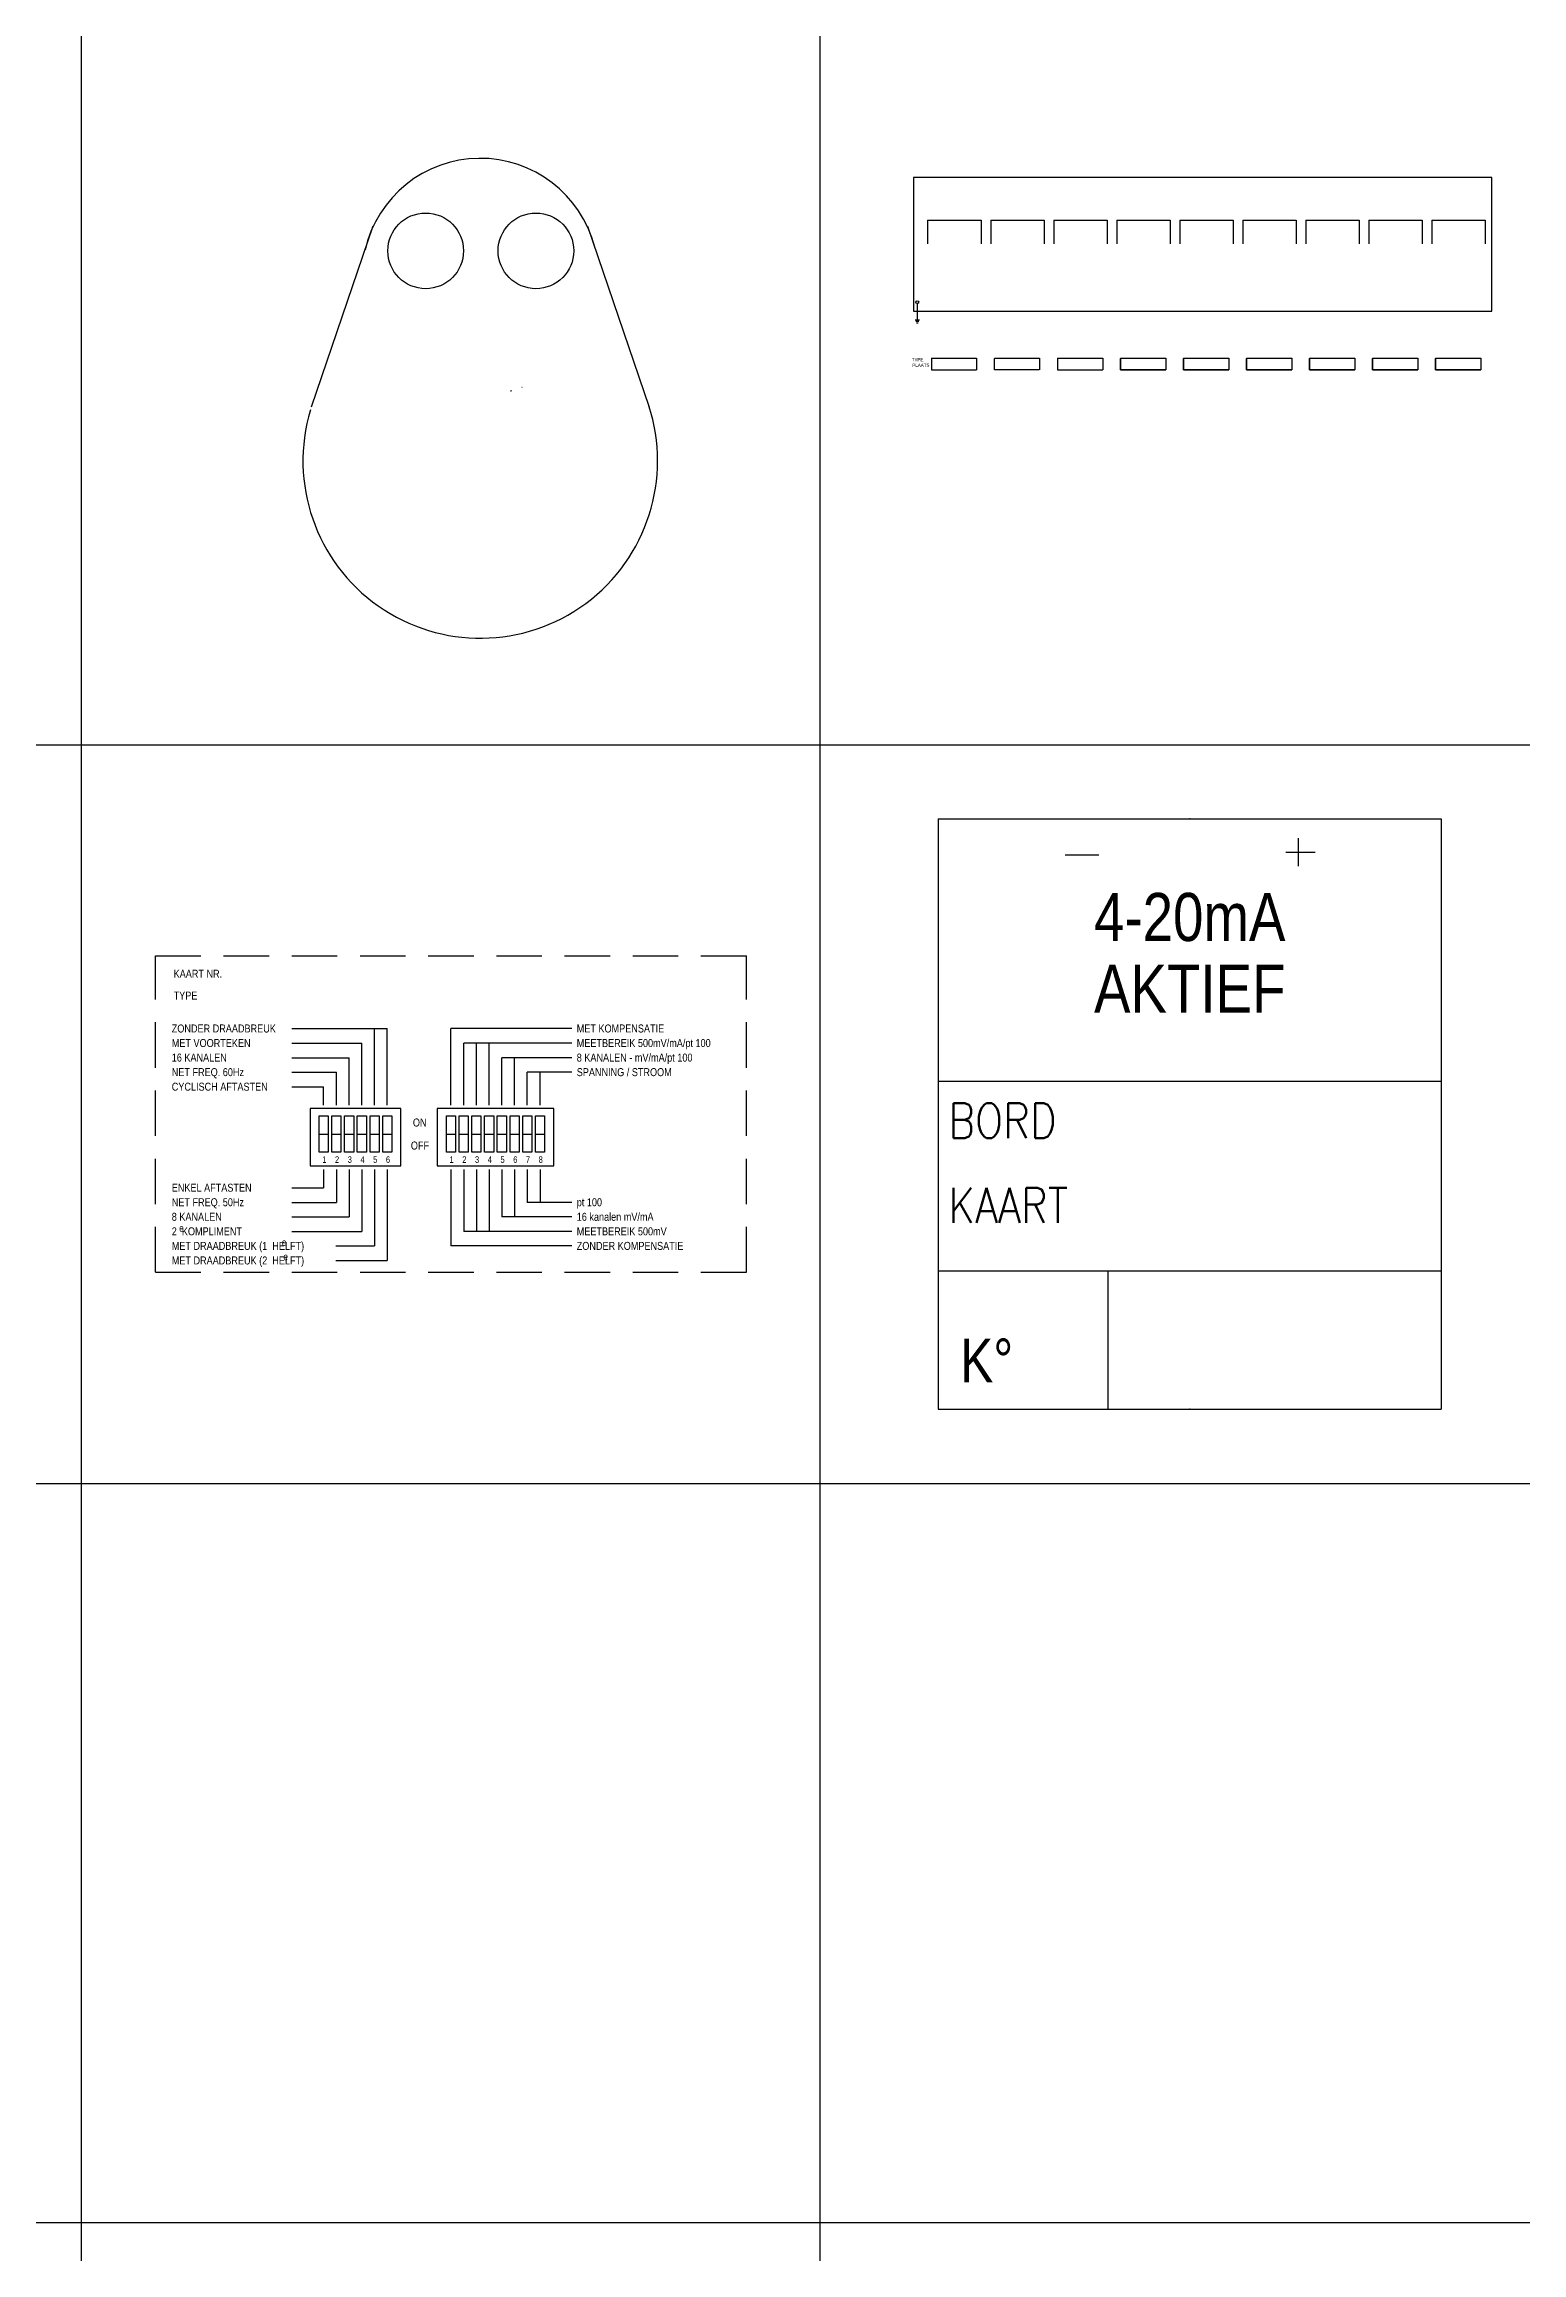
# Model space of a CAD drawing. Extents: x -6 to 410, y -3 to 290.
# Drawn here: x 99.37 to 124.37, y 146.99 to 184.35 of the extents above; entities that cross this region are included whole.
import ezdxf
from ezdxf.enums import TextEntityAlignment as Align

# ---------------------------------------------------------------- set-up
doc = ezdxf.new("R2010")
doc.units = 0
doc.linetypes.add('DASHED', pattern=[18.75, 12.5, -6.25])
doc.layers.get('0').update_dxf_attribs({"linetype": 'CONTINUOUS'})
for name, color, linetype in [('1', 7, 'CONTINUOUS'), ('10', 1, 'DASHED'), ('11', 3, 'DASHED'), ('3', 4, 'CONTINUOUS'), ('30', 8, 'CONTINUOUS'), ('31', 8, 'CONTINUOUS'), ('5', 2, 'CONTINUOUS'), ('9', 8, 'DASHED'), ('C', 7, 'CONTINUOUS'), ('GRID', 9, 'CONTINUOUS'), ('SYMB', 7, 'CONTINUOUS')]:
    doc.layers.add(name, color=color, linetype=linetype)
doc.styles.add('ROMANS', font='ROMANS', dxfattribs={"width": 0.85})

# ---------------------------------------------------------------- blocks, each defined once
blk = doc.blocks.new('CONFMUIS')
at = {"layer": '3'}
for p, q in [((-1.815, 6.969), (-2.858, 3.906)), ((1.815, 6.969), (2.858, 3.906))]:
    blk.add_line(p, q, dxfattribs=at)
for centre in [(-0.924, 6.553), (0.942, 6.553)]:
    blk.add_circle(centre, 0.64, dxfattribs=at)
for centre, radius, start, end in [((0, 6.118), 2, 14.4377, 166.8897), ((0, 6.118), 2, 284.8438, 285.3191), ((0, 6.118), 2, 290.5615, 290.809), ((0, 3), 3, 163.2722, 18.1079)]:
    blk.add_arc(centre, radius, start, end, dxfattribs=at)
at = {"flags": 1}
blk.add_attdef('SYMBTYPE', (0, 0), '', height=0.2, dxfattribs=at)
blk = doc.blocks.new('VPARACK')
at = {"layer": '1'}
for p, q in [((22.5, 209), (58.5, 209)), ((22.5, 209), (22.5, 193)), ((58.5, 209), (58.5, 193)), ((65, 209), (101, 209)), ((65, 209), (65, 193)), ((101, 209), (101, 193)), ((107.5, 209), (143.5, 209)), ((107.5, 209), (107.5, 193)), ((143.5, 209), (143.5, 193)), ((150, 209), (186, 209)), ((150, 209), (150, 193)), ((186, 209), (186, 193)), ((192.5, 209), (228.5, 209)), ((192.5, 209), (192.5, 193)), ((228.5, 209), (228.5, 193)), ((235, 209), (271, 209)), ((235, 209), (235, 193)), ((271, 209), (271, 193)), ((277.5, 209), (313.5, 209)), ((277.5, 209), (277.5, 193)), ((313.5, 209), (313.5, 193)), ((320, 209), (356, 209)), ((320, 209), (320, 193)), ((356, 209), (356, 193)), ((362.5, 209), (398.5, 209)), ((362.5, 209), (362.5, 193)), ((398.5, 209), (398.5, 193)), ((235, 207.1), (235, 195)), ((271, 207.1), (271, 195)), ((277.5, 207.1), (277.5, 195)), ((313.5, 207.1), (313.5, 195)), ((320, 207.2), (320, 195)), ((356, 207.2), (356, 195)), ((15.5, 152.7), (15.5, 144.7)), ((14, 141.7), (17, 141.7)), ((16.5, 140.7), (14.5, 140.7)), ((15, 139.7), (16, 139.7)), ((15.5, 144.7), (15.5, 141.7)), ((25, 116), (55.5, 116)), ((25, 116), (25, 108)), ((25, 108), (55.5, 108)), ((55.5, 116), (55.5, 108)), ((67.5, 116), (98, 116)), ((67.5, 108), (67.5, 115.8)), ((97.7, 108), (67.5, 108)), ((98, 116), (98, 108)), ((110, 116), (140.5, 116)), ((110, 116), (110, 108)), ((110, 108), (140.5, 108)), ((140.5, 116), (140.5, 108)), ((152.5, 116), (183, 116)), ((152.5, 116), (183, 116)), ((152.5, 116), (152.5, 108)), ((152.5, 116), (152.5, 108)), ((152.5, 108), (152.5, 115.8)), ((182.7, 108), (152.5, 108)), ((152.5, 108), (183, 108)), ((152.5, 108), (183, 108)), ((183, 116), (183, 108)), ((183, 116), (183, 108)), ((195, 116), (225.5, 116)), ((195, 116), (225.5, 116)), ((195, 116), (195, 108)), ((195, 116), (195, 108)), ((195, 108), (195, 115.8)), ((195, 108), (225.5, 108)), ((195, 108), (225.5, 108)), ((225.2, 108), (195, 108)), ((225.5, 116), (225.5, 108)), ((225.5, 116), (225.5, 108)), ((237.5, 116), (268, 116)), ((237.5, 116), (268, 116)), ((237.5, 116), (237.5, 108)), ((237.5, 116), (237.5, 108)), ((237.5, 108), (237.5, 115.8)), ((267.7, 108), (237.5, 108)), ((237.5, 108), (268, 108)), ((237.5, 108), (268, 108)), ((268, 116), (268, 108)), ((268, 116), (268, 108)), ((280, 116), (310.5, 116)), ((280, 116), (310.5, 116)), ((280, 116), (280, 108)), ((280, 116), (280, 108)), ((280, 108), (280, 115.8)), ((280, 108), (310.5, 108)), ((280, 108), (310.5, 108)), ((310.2, 108), (280, 108)), ((310.5, 116), (310.5, 108)), ((310.5, 116), (310.5, 108)), ((322.5, 116), (353, 116)), ((322.5, 116), (353, 116)), ((322.5, 116), (322.5, 108)), ((322.5, 116), (322.5, 108)), ((322.5, 108), (322.5, 115.8)), ((352.7, 108), (322.5, 108)), ((322.5, 108), (353, 108)), ((322.5, 108), (353, 108)), ((353, 116), (353, 108)), ((353, 116), (353, 108)), ((365, 116), (395.5, 116)), ((365, 116), (395.5, 116)), ((365, 116), (365, 108)), ((365, 116), (365, 108)), ((365, 108), (365, 115.8)), ((365, 108), (395.5, 108)), ((365, 108), (395.5, 108)), ((395.2, 108), (365, 108)), ((395.5, 116), (395.5, 108)), ((395.5, 116), (395.5, 108))]:
    blk.add_line(p, q, dxfattribs=at)
blk.add_circle((15.5, 153.7), 1, dxfattribs=at)
at = {"layer": '5', "color": 30}
for p, q in [((403, 237.7), (13, 237.7)), ((13, 237.7), (13, 147.7)), ((403, 147.7), (403, 237.7)), ((13, 147.7), (403, 147.7))]:
    blk.add_line(p, q, dxfattribs=at)
at = {"flags": 1}
blk.add_attdef('SYMBTYPE', (0, 0), '', height=0.2, dxfattribs=at)
at = {"layer": '1', "style": 'ROMANS', "width": 0.85}
blk.add_attdef('PE', (17, 154.8), '', height=2.2, dxfattribs=at)
at = {"layer": '30', "width": 0.85}
for s, p in [('TYPE', (11.8, 113.8)), ('PLAATS', (12.2, 110.1))]:
    blk.add_text(s, height=2.2, dxfattribs=at).set_placement(p)
for tag, p in [('RACK', (15.5, 231.7)), ('MODEL', (15.5, 228.7))]:
    blk.add_attdef(tag, p, '', height=2.2, dxfattribs=at)
blk = doc.blocks.new('V115AEKT')
at = {"layer": '1'}
for p, q in [((37.5, -20), (63.75, -20)), ((37.5, -24), (56.75, -24)), ((56.75, -41), (56.75, -24)), ((60.25, -41), (60.25, -20)), ((63.75, -41), (63.75, -20)), ((81.25, -41), (81.25, -20)), ((114.5, -20), (81.25, -20)), ((84.75, -41), (84.75, -24)), ((114.5, -24), (84.75, -24)), ((88.25, -41), (88.25, -24)), ((91.75, -41), (91.75, -24)), ((37.5, -28), (53.25, -28)), ((53.25, -41), (53.25, -28)), ((95.25, -41), (95.25, -28)), ((114.5, -28), (95.25, -28)), ((98.75, -41), (98.75, -28)), ((37.5, -32), (49.75, -32)), ((37.5, -36), (46.25, -36)), ((46.25, -41), (46.25, -36)), ((49.75, -41), (49.75, -32)), ((102.25, -41), (102.25, -32)), ((114.5, -32), (102.25, -32)), ((105.75, -41), (105.75, -32)), ((45, -54), (45, -44)), ((45, -44), (47.5, -44)), ((47.5, -44), (47.5, -54)), ((48.5, -54), (48.5, -44)), ((48.5, -44), (51, -44)), ((51, -44), (51, -54)), ((52, -54), (52, -44)), ((52, -44), (54.5, -44)), ((54.5, -44), (54.5, -54)), ((55.5, -54), (55.5, -44)), ((55.5, -44), (58, -44)), ((58, -44), (58, -54)), ((59, -44), (61.5, -44)), ((59, -54), (59, -44)), ((61.5, -44), (61.5, -54)), ((62.5, -54), (62.5, -44)), ((62.5, -44), (65, -44)), ((65, -44), (65, -54)), ((80, -54), (80, -44)), ((80, -44), (82.5, -44)), ((82.5, -44), (82.5, -54)), ((83.5, -54), (83.5, -44)), ((83.5, -44), (86, -44)), ((86, -44), (86, -54)), ((87, -54), (87, -44)), ((87, -44), (89.5, -44)), ((89.5, -44), (89.5, -54)), ((90.5, -44), (93, -44)), ((90.5, -54), (90.5, -44)), ((93, -44), (93, -54)), ((94, -54), (94, -44)), ((94, -44), (96.5, -44)), ((96.5, -44), (96.5, -54)), ((97.5, -54), (97.5, -44)), ((97.5, -44), (100, -44)), ((100, -44), (100, -54)), ((101, -54), (101, -44)), ((101, -44), (103.5, -44)), ((103.5, -44), (103.5, -54)), ((104.5, -54), (104.5, -44)), ((104.5, -44), (107, -44)), ((107, -44), (107, -54)), ((45, -49), (47.5, -49)), ((47.5, -54), (45, -54)), ((48.5, -49), (51, -49)), ((51, -54), (48.5, -54)), ((52, -49), (54.5, -49)), ((54.5, -54), (52, -54)), ((55.5, -49), (58, -49)), ((58, -54), (55.5, -54)), ((59, -49), (61.5, -49)), ((61.5, -54), (59, -54)), ((62.5, -49), (65, -49)), ((65, -54), (62.5, -54)), ((80, -49), (82.5, -49)), ((82.5, -54), (80, -54)), ((83.5, -49), (86, -49)), ((86, -54), (83.5, -54)), ((87, -49), (89.5, -49)), ((89.5, -54), (87, -54)), ((90.5, -49), (93, -49)), ((93, -54), (90.5, -54)), ((94, -49), (96.5, -49)), ((96.5, -54), (94, -54)), ((97.5, -49), (100, -49)), ((100, -54), (97.5, -54)), ((101, -49), (103.5, -49)), ((103.5, -54), (101, -54)), ((104.5, -49), (107, -49)), ((107, -54), (104.5, -54)), ((46.25, -58.76), (46.25, -63.76)), ((49.75, -58.76), (49.75, -67.76)), ((53.25, -58.76), (53.25, -71.76)), ((56.75, -58.76), (56.75, -75.76)), ((60.25, -58.76), (60.25, -79.76)), ((63.75, -58.76), (63.75, -83.76)), ((81.25, -58.76), (81.25, -79.76)), ((84.75, -58.76), (84.75, -75.76)), ((88.25, -58.76), (88.25, -75.76)), ((91.75, -58.76), (91.75, -75.76)), ((95.25, -58.76), (95.25, -71.76)), ((98.75, -58.76), (98.75, -71.76)), ((102.25, -58.76), (102.25, -67.76)), ((105.75, -58.76), (105.75, -67.76)), ((37.5, -63.76), (46.25, -63.76)), ((37.5, -67.76), (49.75, -67.76)), ((37.5, -71.76), (53.25, -71.76)), ((114.5, -71.76), (95.25, -71.76)), ((114.5, -67.76), (102.25, -67.76)), ((37.5, -75.76), (56.75, -75.76)), ((114.5, -75.76), (84.75, -75.76)), ((49.6, -79.76), (60.25, -79.76)), ((49.6, -83.76), (63.75, -83.76)), ((114.5, -79.76), (81.25, -79.76))]:
    blk.add_line(p, q, dxfattribs=at)
at = {"layer": '3'}
for p, q in [((67.5, -42), (42.5, -42)), ((42.5, -42), (42.5, -57.76)), ((67.5, -57.76), (67.5, -42)), ((109.5, -42), (77.5, -42)), ((77.5, -42), (77.5, -57.76)), ((109.5, -57.76), (109.5, -42)), ((42.5, -57.76), (67.5, -57.76)), ((77.5, -57.76), (109.5, -57.76))]:
    blk.add_line(p, q, dxfattribs=at)
at = {"layer": '9'}
for p, q in [((0, 0), (162.5, 0)), ((0, -87), (0, 0)), ((162.5, -87), (162.5, 0)), ((0, -87), (162.5, -87))]:
    blk.add_line(p, q, dxfattribs=at)
at = {"flags": 1}
blk.add_attdef('SYMBTYPE', (0, 0), '', height=0.2, dxfattribs=at)
at = {"layer": '1', "width": 0.85}
for s, height, p in [('ON', 2.2, (70.79, -46.91)), ('OFF', 2.2, (70.22, -53.24)), ('1', 1.8, (45.87, -56.9)), ('2', 1.8, (49.37, -56.9)), ('3', 1.8, (52.87, -56.9)), ('4', 1.8, (56.37, -56.9)), ('5', 1.8, (59.87, -56.9)), ('6', 1.8, (63.37, -56.9)), ('1', 1.8, (80.87, -56.9)), ('2', 1.8, (84.37, -56.9)), ('3', 1.8, (87.87, -56.9)), ('4', 1.8, (91.37, -56.9)), ('5', 1.8, (94.87, -56.9)), ('6', 1.8, (98.37, -56.9)), ('7', 1.8, (101.87, -56.9)), ('8', 1.8, (105.37, -56.9)), ('e', 2, (6.51, -75.85)), ('e', 2, (34.74, -79.75)), ('e', 2, (35.18, -83.7))]:
    blk.add_text(s, height=height, dxfattribs=at).set_placement(p)
at = {"layer": '30', "width": 0.85}
for s, p in [('KAART NR.', (5, -6)), ('TYPE', (5, -12)), ('ZONDER DRAADBREUK', (4.48, -21.06)), ('MET VOORTEKEN', (4.48, -25.06)), ('MET KOMPENSATIE', (115.84, -21.06)), ('MEETBEREIK 500mV/mA/pt 100', (115.84, -25.06)), ('16 KANALEN', (4.48, -29.06)), ('8 KANALEN - mV/mA/pt 100', (115.84, -29.06)), ('CYCLISCH AFTASTEN', (4.48, -37.06)), ('NET FREQ. 60Hz', (4.48, -33.06)), ('SPANNING / STROOM', (115.84, -33.06)), ('ENKEL AFTASTEN', (4.48, -64.83)), ('NET FREQ. 50Hz', (4.48, -68.83)), ('pt 100', (115.84, -68.83)), ('8 KANALEN', (4.48, -72.83)), ('16 kanalen mV/mA', (115.84, -72.83)), ('2  KOMPLIMENT', (4.48, -76.83)), ('MET DRAADBREUK (1  HELFT)', (4.48, -80.83)), ('ZONDER KOMPENSATIE', (115.84, -80.83)), ('MEETBEREIK 500mV', (115.84, -76.83)), ('MET DRAADBREUK (2  HELFT)', (4.48, -84.83))]:
    blk.add_text(s, height=2.2, dxfattribs=at).set_placement(p)
at = {"layer": '31', "width": 0.85}
for tag, p in [('KAART', (25, -6)), ('TYPE', (17.5, -12))]:
    blk.add_attdef(tag, p, '', height=3.2, dxfattribs=at)
blk = doc.blocks.new('V115AF')
at = {"layer": '1'}
for p, q in [((-6.5, -12), (16.5, -12)), ((-6.5, -20.67), (16.5, -20.67)), ((1.27, -27), (1.27, -20.67))]:
    blk.add_line(p, q, dxfattribs=at)
at = {"layer": '10'}
for p, q in [((9.96, -0.88), (9.96, -2.17)), ((-0.7, -1.65), (0.84, -1.65)), ((9.39, -1.52), (10.73, -1.52))]:
    blk.add_line(p, q, dxfattribs=at)
at = {"layer": '3'}
for p, q in [((-6.5, 0), (-6.5, -27)), ((-6.5, 0), (16.5, 0)), ((16.5, 0), (16.5, -27)), ((-6.5, -27), (16.5, -27))]:
    blk.add_line(p, q, dxfattribs=at)
at = {"layer": 'C', "color": 1}
blk.add_point((5, 0), dxfattribs=at)
at = {"layer": 'C', "color": 2}
blk.add_point((5, -27), dxfattribs=at)
at = {"flags": 1}
blk.add_attdef('SYMBTYPE', (0, 0), '', height=0.2, dxfattribs=at)
at = {"layer": '1', "width": 0.85}
for tag, p in [('BENAMING1', (3.89, -30.05)), ('BENAMING2', (7.5, -30))]:
    blk.add_attdef(tag, text='', height=2.2, rotation=90, dxfattribs=at).set_placement(p, align=Align.RIGHT)
at = {"layer": '10', "width": 0.85}
for s, p in [('4-20mA', (5, -5.59)), ('AKTIEF', (5, -8.87))]:
    blk.add_text(s, height=2.2, dxfattribs=at).set_placement(p, align=Align.CENTER)
at = {"layer": '10', "style": 'ROMANS', "width": 0.85}
for s, p in [('BORD', (-6.04, -14.6)), ('KAART', (-6.04, -18.47))]:
    blk.add_text(s, height=1.6, dxfattribs=at).set_placement(p)
at = {"layer": '10', "width": 0.85}
blk.add_text('K%%d', height=2, dxfattribs=at).set_placement((-5.5, -25.77))
for tag, p in [('PLC_NR1', (1.66, 1.69)), ('PLC_NR2', (11.66, 1.69))]:
    blk.add_attdef(tag, p, '', height=2.2, dxfattribs=at)
for tag, height, p in [('LOCCODE', 2.2, (8.22, -15.92)), ('KAART', 2.2, (8.22, -19.37)), ('KANAALNR', 2, (-1, -25.77))]:
    blk.add_attdef(tag, text='', height=height, dxfattribs=at).set_placement(p, align=Align.CENTER)
at = {"layer": '11', "style": 'ROMANS', "width": 0.85}
blk.add_attdef('SIGNTYPE', (1.14, -25.87), '', height=3.2, dxfattribs=at)
at = {"layer": '11', "width": 0.85}
blk.add_attdef('ADRES', (3.52, -25.77), '', height=3.2, dxfattribs=at)

msp = doc.modelspace()

# ---------------------------------------------------------------- linework, layer by layer
at = {"layer": 'GRID', "linetype": 'CONTINUOUS'}
for p, q in [((99.997, 72.499), (99.997, 284.999)), ((112.497, 72.499), (112.497, 284.999)), ((-0.003, 172.499), (187.497, 172.499)), ((-0.003, 159.999), (187.497, 159.999)), ((-0.003, 147.499), (187.497, 147.499))]:
    msp.add_line(p, q, dxfattribs=at)

# ---------------------------------------------------------------- block references
at = {"layer": 'SYMB'}
msp.add_blockref('CONFMUIS', (106.745, 174.3), dxfattribs=at)
for name, p, xscale, yscale, zscale in [('VPARACK', (113.75, 176.128), 0.025092561750886, 0.025092561750886, 0.025092561750886), ('V115AF', (116.899, 171.245), 0.3699130592668889, 0.3699130592668889, 0.3699130592668889), ('V115AEKT', (101.25, 168.926), 0.061529217478657, 0.061529217478657, 0.061529217478657)]:
    msp.add_blockref(name, p, dxfattribs=dict(at, xscale=xscale, yscale=yscale, zscale=zscale))

doc.saveas('drawing.dxf')
